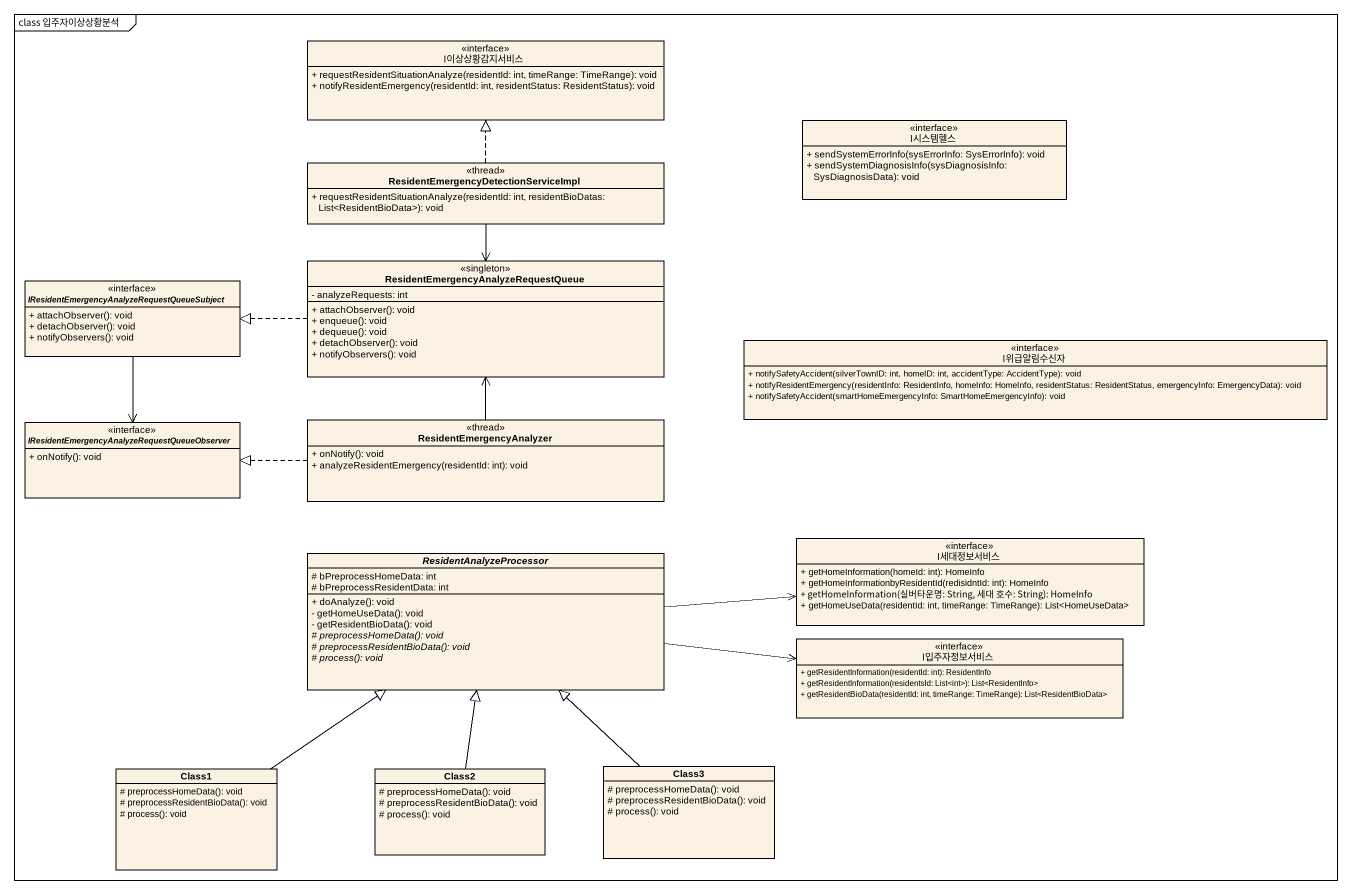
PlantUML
@startuml
mainframe class 입주자이상상황분석
hide circle
hide empty members
skinparam classAttributeIconSize 0
interface I이상상황감지서비스 {
  + requestResidentSituationAnalyze(residentId: int, timeRange: TimeRange): void
  + notifyResidentEmergency(residentId: int, residentStatus: ResidentStatus): void
}
interface I시스템헬스 {
  + sendSystemErrorInfo(sysErrorInfo: SysErrorInfo): void
  + sendSystemDiagnosisInfo(sysDiagnosisInfo: SysDiagnosisData): void
}
class "ResidentEmergencyDetectionServiceImpl" as ResidentEmergencyDetectionSe <<thread>> {
  + requestResidentSituationAnalyze(residentId: int, residentBioDatas: List<ResidentBioData>): void
}
class "ResidentEmergencyAnalyzeRequestQueue" as ResidentEmergencyAnalyzeRequ <<singleton>> {
  - analyzeRequests: int
  + attachObserver(): void
  + enqueue(): void
  + dequeue(): void
  + detachObserver(): void
  + notifyObservers(): void
}
interface "IResidentEmergencyAnalyzeRequestQueueSubject" as IResidentEmergencyAnalyzeReq {
  + attachObserver(): void
  + detachObserver(): void
  + notifyObservers(): void
}
interface I위급알림수신자 {
  + notifySafetyAccident(silverTownID: int, homeID: int, accidentType: AccidentType): void
  + notifyResidentEmergency(residentInfo: ResidentInfo, homeInfo: HomeInfo, residentStatus: ResidentStatus, emergencyInfo: EmergencyData): void
  + notifySafetyAccident(smartHomeEmergencyInfo: SmartHomeEmergencyInfo): void
}
interface "IResidentEmergencyAnalyzeRequestQueueObserver" as IResidentEmergencyAnalyzeReq_2 {
  + onNotify(): void
}
class ResidentEmergencyAnalyzer <<thread>> {
  + onNotify(): void
  + analyzeResidentEmergency(residentId: int): void
}
interface I세대정보서비스 {
  + getHomeInformation(homeId: int): HomeInfo
  + getHomeInformationbyResidentId(redisidntId: int): HomeInfo
  + getHomeInformation(실버타운명: String, 세대 호수: String): HomeInfo
  + getHomeUseData(residentId: int, timeRange: TimeRange): List<HomeUseData>
}
abstract class ResidentAnalyzeProcessor {
  # bPreprocessHomeData: int
  # bPreprocessResidentData: int
  + doAnalyze(): void
  - getHomeUseData(): void
  - getResidentBioData(): void
  {abstract} # preprocessHomeData(): void
  {abstract} # preprocessResidentBioData(): void
  {abstract} # process(): void
}
interface I입주자정보서비스 {
  + getResidentInformation(residentId: int): ResidentInfo
  + getResidentInformation(residentsId: List<int>): List<ResidentInfo>
  + getResidentBioData(residentId: int, timeRange: TimeRange): List<ResidentBioData>
}
class Class1 {
  # preprocessHomeData(): void
  # preprocessResidentBioData(): void
  # process(): void
}
class Class2 {
  # preprocessHomeData(): void
  # preprocessResidentBioData(): void
  # process(): void
}
class Class3 {
  # preprocessHomeData(): void
  # preprocessResidentBioData(): void
  # process(): void
}
ResidentEmergencyDetectionSe .up.|> I이상상황감지서비스
ResidentEmergencyDetectionSe --> ResidentEmergencyAnalyzeRequ
ResidentEmergencyAnalyzeRequ .left.|> IResidentEmergencyAnalyzeReq
IResidentEmergencyAnalyzeReq --> IResidentEmergencyAnalyzeReq_2
ResidentEmergencyAnalyzer -up-> ResidentEmergencyAnalyzeRequ
ResidentEmergencyAnalyzer .left.|> IResidentEmergencyAnalyzeReq_2
ResidentAnalyzeProcessor -right-> I세대정보서비스
ResidentAnalyzeProcessor -right-> I입주자정보서비스
Class1 -up-|> ResidentAnalyzeProcessor
Class2 -up-|> ResidentAnalyzeProcessor
Class3 -up-|> ResidentAnalyzeProcessor
@enduml
